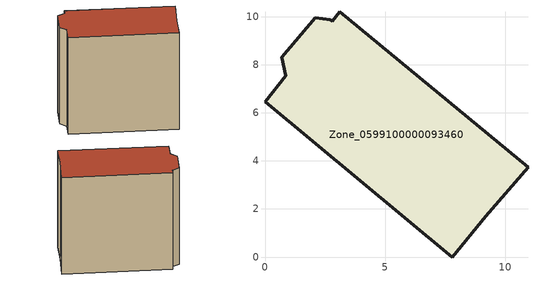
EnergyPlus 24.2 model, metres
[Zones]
Zone_0599100000093460
 floor ground (C_G): 2.79,9.81 3.1,10.2 10.94,3.73 9.19,1.7 7.8,0 0,6.46 0.87,7.55 0.7,8.31 2.09,9.96 2.72,9.87 z0
 wall outside (C_F): 10.94,3.73 3.1,10.2 2.79,9.81 2.72,9.87 2.09,9.96 0.7,8.31 0.87,7.55 0,6.46 7.8,0 9.19,1.7 10.94,3.73 z0:10.19
 roof outside (C_R): 3.1,10.2 2.79,9.81 2.72,9.87 2.09,9.96 0.7,8.31 0.87,7.55 0,6.46 7.8,0 9.19,1.7 10.94,3.73 z10.19
[BUILDING]
Pand.0599100000093460: North Axis=0; Terrain=City; Loads Convergence Tolerance Value=0.04; Temperature Convergence Tolerance Value=0.4; Solar Distribution=FullExterior; Maximum Number of Warmup Days=25; Minimum Number of Warmup Days=1
[Site:Location]
Rotterdam.The.Hague.AP_ZH_NLD Design_Conditions: Latitude=51.96; Longitude=4.45; Time Zone=1; Elevation=-4.5
[SITE:GROUNDTEMPERATURE:BUILDINGSURFACE]
18, 18, 18, 18, 18, 18, 18, 18, 18, 18, 18, 18
[MATERIAL] Thermal Absorptance=0.9; Solar Absorptance=0.7; Visible Absorptance=0.7
Name | Roughness | Thickness | Conductivity | Density | Specific Heat
G.TI.1946 | MediumSmooth | 0.15 | 1 | 540 | 1210
F.TI.1946 | Rough | 0.3 | 0.857143 | 1920 | 840
R.TI.1946 | MediumRough | 0.2 | 0.1 | 1500 | 1000
[CONSTRUCTION]
C_G: G.TI.1946
C_F: F.TI.1946
C_R: R.TI.1946
[ZONE]
Zone_0599100000093460: Type=1; Multiplier=1; Ceiling Height=Autocalculate; Volume=Autocalculate; Floor Area=autocalculate; Part of Total Floor Area=Yes
[ZONEINFILTRATION:DESIGNFLOWRATE]
Infil_Zone_0599100000093460: Zone or ZoneList or Space or SpaceList=Zone_0599100000093460; Schedule=AlwaysOn; Design Flow Rate Calculation Method=Flow/Area; Flow Rate per Floor Area=0.003; Constant Term Coefficient=1; Temperature Term Coefficient=0; Velocity Term Coefficient=0; Velocity Squared Term Coefficient=0
[HVACTEMPLATE:ZONE:IDEALLOADSAIRSYSTEM]
Zone_0599100000093460: Maximum Heating Supply Air Temperature=50; Minimum Cooling Supply Air Temperature=13; Maximum Heating Supply Air Humidity Ratio=0.0156; Minimum Cooling Supply Air Humidity Ratio=0.0077; Heating Limit=NoLimit; Cooling Limit=NoLimit; Dehumidification Control Type=ConstantSensibleHeatRatio; Cooling Sensible Heat Ratio=0.7; Dehumidification Setpoint=60; Humidification Control Type=None; Humidification Setpoint=30; Outdoor Air Method=None; Outdoor Air Flow Rate per Person=0.00944; Outdoor Air Flow Rate per Zone Floor Area=0; Outdoor Air Flow Rate per Zone=0; Demand Controlled Ventilation Type=None; Outdoor Air Economizer Type=NoEconomizer; Heat Recovery Type=None; Sensible Heat Recovery Effectiveness=0.7; Latent Heat Recovery Effectiveness=0.65
[ZONECONTROL:THERMOSTAT]
ThermostatControl_Zone_0599100000093460: Zone or ZoneList=Zone_0599100000093460; Control Type Schedule=DualSetpointControlType; Control 1=Thermostat_Zone_0599100000093460; Temperature Difference Between Cutout And Setpoint=0
[THERMOSTATSETPOINT:DUALSETPOINT]
Thermostat_Zone_0599100000093460: Heating Setpoint Temperature Schedule=HeatingSetpoint_Zone_0599100000093460; Cooling Setpoint Temperature Schedule=CoolingSetpoint_Zone_0599100000093460
[SCHEDULE:COMPACT]
HeatingSetpoint_Zone_0599100000093460: Through: 12/31, For: AllDays, Until: 24:00, 21
CoolingSetpoint_Zone_0599100000093460: Through: 12/31, For: AllDays, Until: 24:00, 24
DualSetpointControlType: Through: 12/31, For: AllDays, Until: 24:00, 4
AlwaysOn: Through: 12/31, For: AllDays, Until: 24:00, 1
